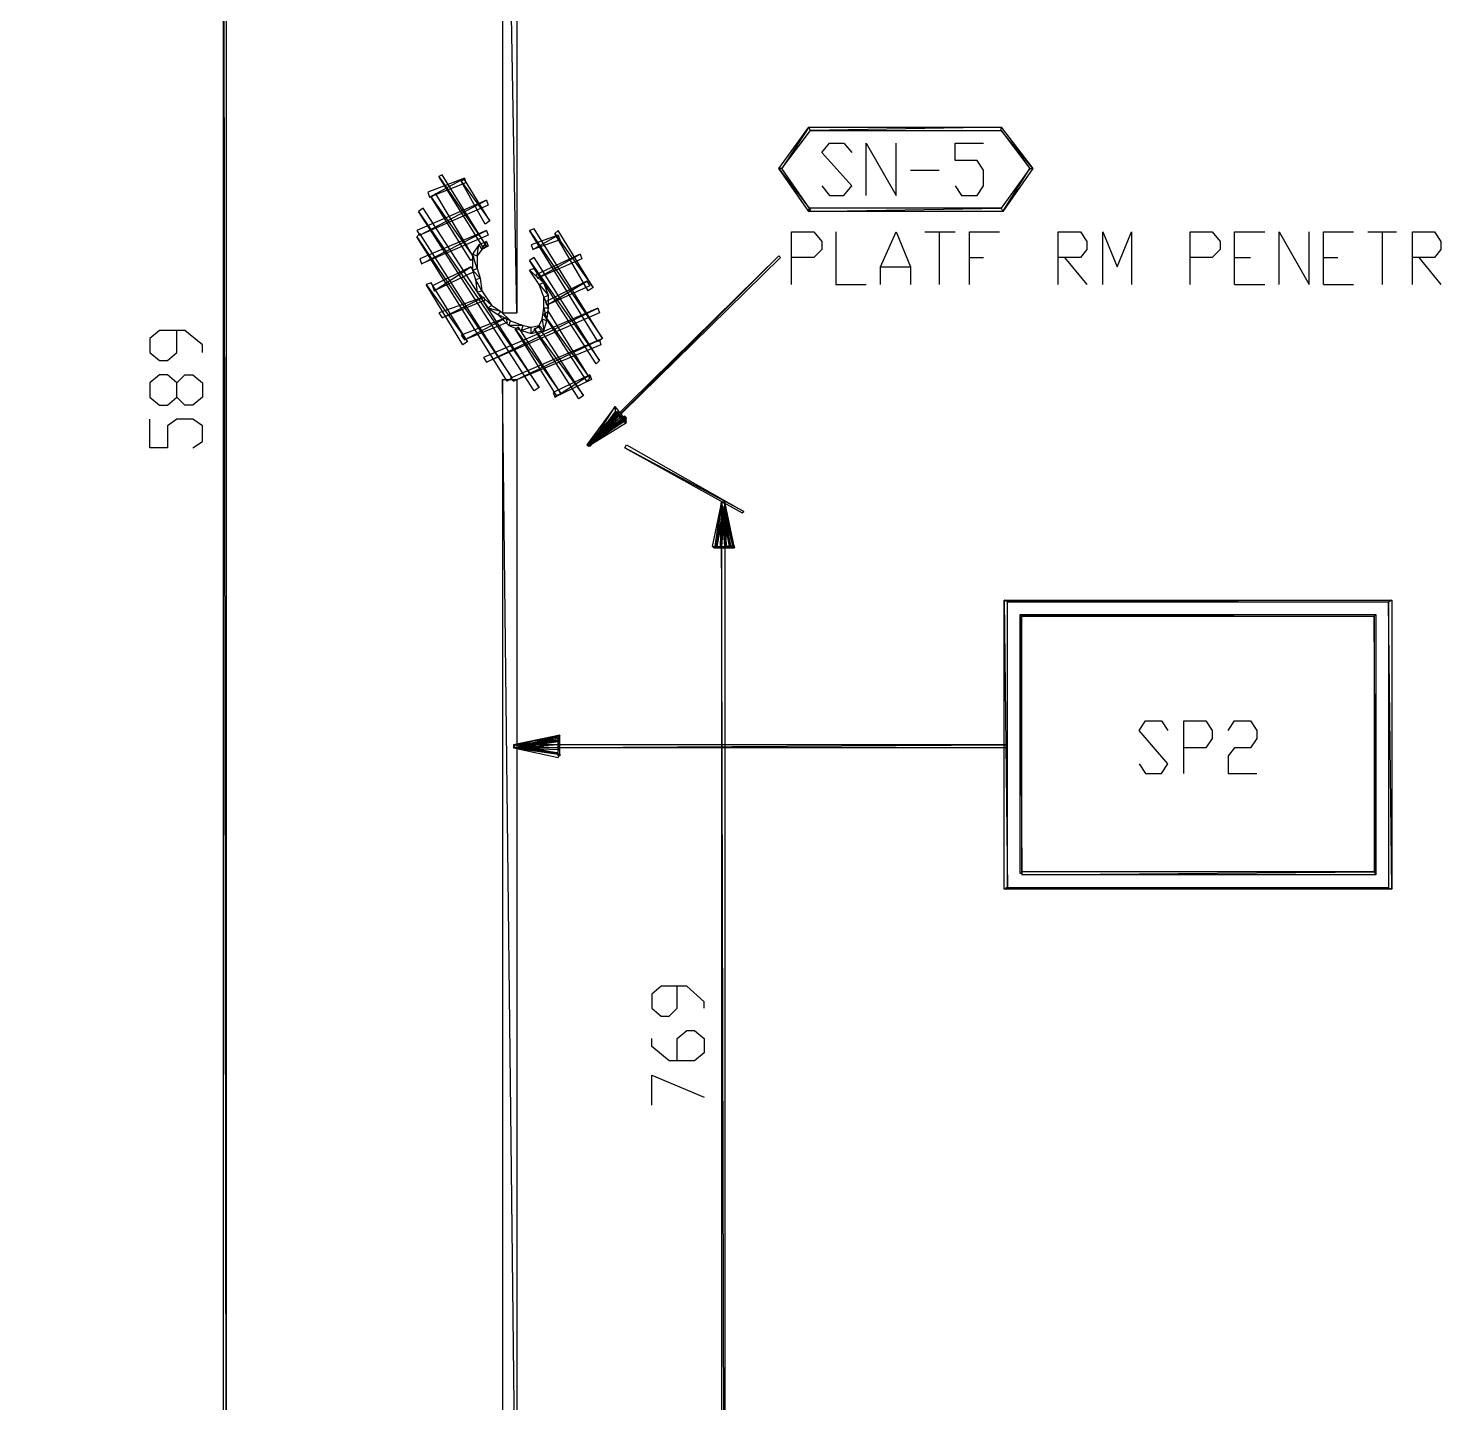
# Model space of a CAD drawing. Header units: millimetres. Extents: x 0 to 818, y 0 to 746.
# Drawn here: x 294 to 401.7, y 279.2 to 383.1 of the extents above; entities that cross this region are included whole.
import ezdxf

# ---------------------------------------------------------------- set-up
doc = ezdxf.new("R2010")
doc.units = ezdxf.units.MM
doc.layers.add('DIAGRAM_IMAGE', color=7, linetype='Continuous')
doc.layers.add('DIAGRAM_VECTOR', color=4, linetype='Continuous')
picture_1 = doc.add_image_def('image1.png', size_in_pixel=(3409, 3109))

msp = doc.modelspace()

# ---------------------------------------------------------------- linework, layer by layer
at = {"layer": 'DIAGRAM_VECTOR'}
for p, q in [((308.92, 273.64), (308.68, 434.44)), ((308.68, 434.44), (308.68, 273.64)), ((308.92, 273.64), (308.68, 434.44)), ((308.92, 434.44), (308.92, 273.64)), ((330.88, 361.6), (329.8, 421.96)), ((329.8, 421.96), (329.8, 361.6)), ((330.88, 361.6), (329.8, 421.96)), ((330.88, 421.96), (330.88, 361.6)), ((350.68, 372.52), (352.96, 375.64)), ((352.96, 375.64), (350.92, 372.52)), ((352.96, 375.64), (350.92, 372.52)), ((350.92, 372.52), (353.08, 375.4)), ((353.08, 375.4), (352.96, 375.64)), ((352.96, 375.64), (367.48, 375.64)), ((353.08, 375.4), (352.96, 375.64)), ((367.48, 375.64), (353.08, 375.4)), ((367.48, 375.64), (353.08, 375.4)), ((353.08, 375.4), (367.48, 375.4)), ((367.48, 375.4), (367.48, 375.64)), ((367.48, 375.64), (369.88, 372.52)), ((367.48, 375.4), (367.48, 375.64)), ((369.88, 372.52), (367.48, 375.4)), ((367.48, 375.4), (369.64, 372.52)), ((369.88, 372.52), (367.48, 375.4)), ((353.92, 373.72), (354.52, 374.44)), ((354.52, 374.44), (355.6, 374.44)), ((355.6, 374.44), (356.2, 373.72)), ((357.28, 370.48), (357.28, 374.44)), ((357.28, 374.44), (359.56, 370.48)), ((359.56, 370.48), (359.56, 374.44)), ((364, 373.12), (364, 374.44)), ((364, 374.44), (366.16, 374.44)), ((356.2, 371.2), (353.92, 373.72)), ((365.68, 373.12), (364, 373.12)), ((366.16, 372.4), (365.68, 373.12)), ((326.92, 371.8), (324.16, 370.72)), ((324.28, 370.36), (326.92, 371.8)), ((324.28, 370.36), (326.92, 371.8)), ((325.24, 372.04), (325, 371.92)), ((325, 371.92), (328.6, 366.64)), ((325, 371.92), (328.6, 366.64)), ((328.36, 366.52), (325, 371.92)), ((328.6, 366.64), (325.24, 372.04)), ((326.92, 371.8), (327.04, 371.44)), ((350.92, 372.52), (350.68, 372.52)), ((350.92, 372.52), (350.68, 372.52)), ((350.68, 372.52), (353.08, 369.4)), ((350.68, 372.52), (353.08, 369.4)), ((352.96, 369.28), (350.68, 372.52)), ((353.08, 369.4), (350.92, 372.52)), ((360.64, 372.4), (362.8, 372.4)), ((366.16, 371.2), (366.16, 372.4)), ((369.64, 372.52), (367.48, 369.52)), ((367.6, 369.28), (369.64, 372.52)), ((367.6, 369.28), (369.64, 372.52)), ((369.88, 372.52), (367.6, 369.28)), ((369.64, 372.52), (369.88, 372.52)), ((369.64, 372.52), (369.88, 372.52)), ((324.16, 370.72), (324.28, 370.36)), ((327.04, 371.44), (324.28, 370.36)), ((326.92, 371.68), (326.68, 371.56)), ((326.68, 371.56), (328.84, 368.56)), ((326.68, 371.56), (328.84, 368.56)), ((328.48, 368.32), (326.68, 371.56)), ((328.84, 368.56), (326.92, 371.68)), ((353.92, 371.2), (354.52, 370.48)), ((355.6, 370.48), (356.2, 371.2)), ((364, 371.2), (364.48, 370.48)), ((365.68, 370.48), (366.16, 371.2)), ((328.6, 370.12), (323.32, 367.84)), ((323.56, 367.48), (328.6, 370.12)), ((323.56, 367.48), (328.6, 370.12)), ((328.72, 369.76), (323.56, 367.48)), ((324.76, 370.6), (324.4, 370.36)), ((324.4, 370.36), (327.64, 365.8)), ((324.4, 370.36), (327.64, 365.8)), ((327.4, 365.56), (324.4, 370.36)), ((327.64, 365.8), (324.76, 370.6)), ((328.6, 370.12), (328.72, 369.76)), ((354.52, 370.48), (355.6, 370.48)), ((364.48, 370.48), (365.68, 370.48)), ((323.8, 369.52), (323.44, 369.28)), ((323.44, 369.28), (332.56, 355.96)), ((323.44, 369.28), (332.56, 355.96)), ((332.2, 355.72), (323.44, 369.28)), ((332.56, 355.96), (323.8, 369.52)), ((328.84, 368.56), (328.48, 368.32)), ((352.96, 369.52), (352.96, 369.28)), ((352.96, 369.28), (367.48, 369.52)), ((367.48, 369.52), (352.96, 369.52)), ((352.96, 369.28), (367.48, 369.52)), ((353.08, 369.4), (352.96, 369.28)), ((367.6, 369.28), (352.96, 369.28)), ((367.48, 369.52), (367.6, 369.28)), ((367.48, 369.52), (367.6, 369.28)), ((323.32, 367.84), (323.56, 367.48)), ((323.56, 367.6), (323.32, 367.36)), ((328.6, 367.84), (323.56, 365.68)), ((330.52, 356.68), (323.56, 367.6)), ((323.68, 365.32), (328.6, 367.84)), ((323.68, 365.32), (328.6, 367.84)), ((328.72, 367.48), (323.68, 365.32)), ((328.6, 367.84), (328.72, 367.48)), ((332.2, 367.96), (331.84, 367.84)), ((331.84, 367.84), (337.36, 359.68)), ((331.84, 367.84), (337.36, 359.68)), ((337, 359.44), (331.84, 367.84)), ((334, 367.48), (331.96, 366.76)), ((332.08, 366.4), (334, 367.48)), ((332.08, 366.4), (334, 367.48)), ((337.36, 359.68), (332.2, 367.96)), ((334, 367.84), (333.76, 367.6)), ((333.76, 367.6), (336.64, 363.52)), ((333.76, 367.6), (336.64, 363.52)), ((336.28, 363.28), (333.76, 367.6)), ((336.64, 363.52), (334, 367.84)), ((334, 367.48), (334.12, 367.12)), ((351.64, 363.76), (351.64, 367.72)), ((351.64, 367.72), (353.32, 367.72)), ((353.32, 367.72), (353.92, 367)), ((355, 367.72), (355, 363.76)), ((358.36, 365.08), (359.56, 367.72)), ((359.56, 367.72), (360.64, 365.08)), ((361.72, 367.72), (364, 367.72)), ((362.8, 367.72), (362.8, 363.76)), ((365.08, 363.76), (365.08, 367.72)), ((365.08, 367.72), (367.36, 367.72)), ((371.8, 363.76), (371.8, 367.72)), ((371.8, 367.72), (373.48, 367.72)), ((373.48, 367.72), (373.96, 367)), ((375.16, 363.76), (375.16, 367.72)), ((375.16, 367.72), (376.24, 365.08)), ((376.24, 365.08), (377.32, 367.72)), ((377.32, 367.72), (377.32, 363.76)), ((381.76, 363.76), (381.76, 367.72)), ((381.76, 367.72), (383.44, 367.72)), ((383.44, 367.72), (384.04, 367)), ((385.12, 363.76), (385.12, 367.72)), ((385.12, 367.72), (387.4, 367.72)), ((388.48, 363.76), (388.48, 367.72)), ((388.48, 367.72), (390.76, 363.76)), ((390.76, 363.76), (390.76, 367.72)), ((391.84, 363.76), (391.84, 367.72)), ((391.84, 367.72), (394.12, 367.72)), ((395.2, 367.72), (397.36, 367.72)), ((396.28, 367.72), (396.28, 363.76)), ((398.56, 363.76), (398.56, 367.72)), ((398.56, 367.72), (400.24, 367.72)), ((400.24, 367.72), (400.72, 367)), ((323.32, 367.36), (330.52, 356.68)), ((323.32, 367.36), (330.52, 356.68)), ((330.16, 356.44), (323.32, 367.36)), ((328, 366.76), (327.52, 366.04)), ((327.88, 365.92), (328, 366.76)), ((327.88, 365.92), (328, 366.76)), ((328.24, 366.4), (327.88, 365.92)), ((328.6, 367), (328, 366.76)), ((328, 366.76), (328.24, 366.4)), ((328, 366.76), (328.24, 366.4)), ((328.24, 366.4), (328.6, 367)), ((328.24, 366.4), (328.6, 367)), ((328.72, 366.64), (328.24, 366.4)), ((328.6, 366.64), (328.36, 366.52)), ((328.6, 367), (328.72, 366.64)), ((328.6, 366.76), (328.6, 366.76)), ((331.96, 366.76), (332.08, 366.4)), ((334.12, 367.12), (332.08, 366.4)), ((353.92, 366.4), (353.32, 365.8)), ((353.92, 367), (353.92, 366.4)), ((373.96, 366.4), (373.48, 365.8)), ((373.96, 367), (373.96, 366.4)), ((384.04, 366.4), (383.44, 365.8)), ((384.04, 367), (384.04, 366.4)), ((400.72, 366.4), (400.24, 365.8)), ((400.72, 367), (400.72, 366.4)), ((323.56, 365.68), (323.68, 365.32)), ((327.64, 365.8), (327.4, 365.56)), ((327.88, 364.96), (327.52, 366.04)), ((327.52, 366.04), (327.52, 364.84)), ((327.88, 364.96), (327.52, 366.04)), ((327.52, 366.04), (327.88, 365.92)), ((327.52, 366.04), (327.88, 365.92)), ((327.88, 365.92), (327.88, 364.96)), ((332.2, 365.8), (331.84, 365.56)), ((331.84, 365.56), (337.12, 358)), ((331.84, 365.56), (337.12, 358)), ((336.88, 357.76), (331.84, 365.56)), ((337.12, 358), (332.2, 365.8)), ((335.68, 366.04), (332.32, 364.48)), ((332.44, 364.24), (335.68, 366.04)), ((332.44, 364.24), (335.68, 366.04)), ((335.8, 365.68), (332.44, 364.24)), ((335.68, 366.04), (335.8, 365.68)), ((350.68, 365.92), (336.16, 351.64)), ((336.28, 351.52), (350.68, 365.92)), ((336.28, 351.52), (350.68, 365.92)), ((350.8, 365.8), (336.28, 351.52)), ((350.68, 365.92), (350.8, 365.8)), ((353.32, 365.8), (351.64, 365.8)), ((365.08, 365.8), (366.16, 365.8)), ((373.48, 365.8), (371.8, 365.8)), ((372.28, 365.8), (373.96, 363.76)), ((383.44, 365.8), (381.76, 365.8)), ((385.12, 365.8), (386.32, 365.8)), ((391.84, 365.8), (392.92, 365.8)), ((400.24, 365.8), (398.56, 365.8)), ((399.04, 365.8), (400.72, 363.76)), ((327.4, 365.08), (324.52, 363.64)), ((324.64, 363.28), (327.4, 365.08)), ((324.64, 363.28), (327.4, 365.08)), ((327.64, 364.72), (324.64, 363.28)), ((327.4, 365.08), (327.64, 364.72)), ((327.52, 364.84), (327.88, 364.96)), ((327.52, 364.84), (327.88, 364.96)), ((328.12, 364.24), (327.52, 364.84)), ((327.52, 364.84), (327.76, 364.12)), ((328.12, 364.24), (327.52, 364.84)), ((327.76, 364.12), (328.12, 364.24)), ((327.76, 364.12), (328.12, 364.24)), ((327.88, 364.96), (328.12, 364.24)), ((328.12, 364.24), (328.24, 363.28)), ((332.2, 364.96), (331.84, 364.84)), ((331.84, 364.84), (332.92, 363.88)), ((331.84, 364.84), (332.92, 363.88)), ((332.56, 363.76), (331.84, 364.84)), ((332.92, 363.88), (332.2, 364.96)), ((332.32, 364.48), (332.44, 364.24)), ((358.36, 363.76), (358.36, 365.08)), ((358.36, 365.08), (360.64, 365.08)), ((360.64, 365.08), (360.64, 363.76)), ((324.4, 363.88), (324.04, 363.76)), ((324.04, 363.76), (327.16, 359.44)), ((324.04, 363.76), (327.16, 359.44)), ((326.8, 359.2), (324.04, 363.76)), ((327.16, 359.44), (324.4, 363.88)), ((324.52, 363.64), (324.64, 363.28)), ((328.24, 363.28), (327.76, 364.12)), ((327.76, 364.12), (327.88, 363.16)), ((328.24, 363.28), (327.76, 364.12)), ((327.88, 363.16), (328.24, 363.28)), ((327.88, 363.16), (328.24, 363.28)), ((328.96, 362.2), (327.88, 363.16)), ((327.88, 363.16), (328.72, 361.96)), ((328.96, 362.2), (327.88, 363.16)), ((328.24, 363.28), (328.96, 362.2)), ((332.92, 363.88), (332.56, 363.76)), ((332.92, 363.88), (332.56, 363.76)), ((332.56, 363.76), (333.28, 362.92)), ((332.56, 363.76), (333.28, 362.92)), ((332.92, 362.8), (332.56, 363.76)), ((333.28, 362.92), (332.92, 363.88)), ((336.16, 364), (333.04, 362.44)), ((333.16, 362.2), (336.16, 364)), ((333.16, 362.2), (336.16, 364)), ((336.4, 363.64), (333.16, 362.2)), ((336.16, 364), (336.4, 363.64)), ((336.64, 363.52), (336.28, 363.28)), ((355, 363.76), (357.28, 363.76)), ((385.12, 363.76), (387.4, 363.76)), ((391.84, 363.76), (394.12, 363.76)), ((328.36, 362.8), (325, 361.6)), ((325.24, 361.24), (328.36, 362.8)), ((325.24, 361.24), (328.36, 362.8)), ((328.48, 362.56), (325.24, 361.24)), ((328.36, 362.8), (328.48, 362.56)), ((328.72, 361.96), (328.96, 362.2)), ((328.72, 361.96), (328.96, 362.2)), ((328.96, 362.2), (329.68, 361.72)), ((333.28, 362.92), (332.92, 362.8)), ((333.28, 362.92), (332.92, 362.8)), ((332.92, 362.8), (333.28, 361.96)), ((332.92, 362.8), (333.28, 361.96)), ((332.92, 361.96), (332.92, 362.8)), ((333.04, 362.44), (333.16, 362.2)), ((333.28, 361.96), (333.28, 362.92)), ((325, 361.6), (325.24, 361.24)), ((330.04, 361.24), (326.68, 359.92)), ((326.92, 359.56), (330.04, 361.24)), ((326.92, 359.56), (330.04, 361.24)), ((337, 361.96), (328.36, 358.24)), ((328.6, 357.88), (337, 361.96)), ((328.6, 357.88), (337, 361.96)), ((337.12, 361.6), (328.6, 357.88)), ((329.68, 361.72), (328.72, 361.96)), ((328.72, 361.96), (329.44, 361.48)), ((329.68, 361.72), (328.72, 361.96)), ((329.44, 361.48), (329.68, 361.72)), ((329.44, 361.48), (329.68, 361.72)), ((330.4, 361), (329.44, 361.48)), ((329.44, 361.48), (330.28, 360.64)), ((330.4, 361), (329.44, 361.48)), ((329.68, 361.72), (330.4, 361)), ((329.8, 361.6), (330.88, 361.6)), ((330.04, 361.24), (330.16, 360.88)), ((330.28, 360.64), (330.4, 361)), ((330.28, 360.64), (330.4, 361)), ((330.4, 361), (331.36, 360.64)), ((332.56, 360.64), (332.8, 361.12)), ((332.8, 361.12), (332.92, 361.96)), ((333.16, 361), (332.8, 361.12)), ((333.16, 361), (332.8, 361.12)), ((332.8, 361.12), (332.92, 360.28)), ((332.8, 361.12), (332.92, 360.28)), ((333.28, 361.96), (332.92, 361.96)), ((333.28, 361.96), (332.92, 361.96)), ((332.92, 361.96), (333.16, 361)), ((332.92, 361.96), (333.16, 361)), ((333.28, 361.72), (332.92, 361.48)), ((332.92, 361.48), (336.4, 356.68)), ((332.92, 361.48), (336.4, 356.68)), ((336.16, 356.44), (332.92, 361.48)), ((332.92, 360.28), (333.16, 361)), ((333.16, 361), (333.28, 361.96)), ((336.4, 356.68), (333.28, 361.72)), ((337, 361.96), (337.12, 361.6)), ((303.88, 360.28), (303.16, 359.68)), ((305.8, 360.28), (303.88, 360.28)), ((305.2, 358.6), (305.2, 360.28)), ((307.12, 359.2), (305.8, 360.28)), ((326.68, 359.92), (326.92, 359.56)), ((330.16, 360.88), (326.92, 359.56)), ((331.36, 360.64), (330.28, 360.64)), ((330.28, 360.64), (331.24, 360.28)), ((331.36, 360.64), (330.28, 360.64)), ((331, 360.52), (330.76, 360.4)), ((330.76, 360.4), (334.24, 355.48)), ((330.76, 360.4), (334.24, 355.48)), ((333.88, 355.36), (330.76, 360.4)), ((334.24, 355.48), (331, 360.52)), ((331.24, 360.28), (331.36, 360.64)), ((331.24, 360.28), (331.36, 360.64)), ((331.96, 360.52), (331.24, 360.28)), ((331.96, 360.52), (331.24, 360.28)), ((331.24, 360.28), (331.96, 360.04)), ((331.36, 360.64), (331.96, 360.52)), ((332.56, 360.64), (331.96, 360.04)), ((332.56, 360.64), (331.96, 360.04)), ((331.96, 360.52), (332.56, 360.64)), ((331.96, 360.04), (331.96, 360.52)), ((331.96, 360.04), (331.96, 360.52)), ((331.96, 360.04), (332.92, 360.28)), ((332.56, 360.52), (332.2, 360.4)), ((332.2, 360.4), (335.92, 355.36)), ((332.2, 360.4), (335.92, 355.36)), ((335.56, 355.12), (332.2, 360.4)), ((332.92, 360.28), (332.56, 360.64)), ((332.92, 360.28), (332.56, 360.64)), ((335.92, 355.36), (332.56, 360.52)), ((303.16, 359.68), (303.16, 358.6)), ((307.12, 358.6), (307.12, 359.2)), ((327.16, 359.44), (326.8, 359.2)), ((337.12, 359.56), (330.4, 356.68)), ((330.64, 356.44), (337.12, 359.56)), ((330.64, 356.44), (337.12, 359.56)), ((337.24, 359.2), (330.64, 356.44)), ((337.36, 359.68), (337, 359.44)), ((337.12, 359.56), (337.24, 359.2)), ((303.16, 358.6), (303.88, 358)), ((303.88, 358), (304.48, 358)), ((304.48, 358), (305.2, 358.6)), ((328.36, 358.24), (328.6, 357.88)), ((337.12, 358), (336.88, 357.76)), ((303.88, 356.92), (303.16, 356.32)), ((304.48, 356.92), (303.88, 356.92)), ((305.2, 356.32), (304.48, 356.92)), ((305.2, 356.32), (305.8, 356.92)), ((305.8, 356.92), (306.4, 356.92)), ((306.4, 356.92), (307.12, 356.32)), ((336.4, 356.92), (333.64, 355.6)), ((333.76, 355.24), (336.4, 356.92)), ((333.76, 355.24), (336.4, 356.92)), ((336.4, 356.92), (336.52, 356.56)), ((303.16, 356.32), (303.16, 355.24)), ((305.2, 355.24), (305.2, 356.32)), ((307.12, 356.32), (307.12, 355.24)), ((330.88, 261.28), (329.8, 356.56)), ((329.8, 356.56), (329.8, 261.28)), ((330.88, 261.28), (329.8, 356.56)), ((329.8, 356.56), (330.88, 356.56)), ((330.52, 356.68), (330.16, 356.44)), ((330.4, 356.68), (330.64, 356.44)), ((330.88, 356.56), (330.88, 261.28)), ((332.56, 355.96), (332.2, 355.72)), ((336.52, 356.56), (333.76, 355.24)), ((336.4, 356.68), (336.16, 356.44)), ((303.16, 355.24), (303.88, 354.64)), ((303.88, 354.64), (304.48, 354.64)), ((304.48, 354.64), (305.2, 355.24)), ((305.8, 354.64), (305.2, 355.24)), ((306.4, 354.64), (305.8, 354.64)), ((307.12, 355.24), (306.4, 354.64)), ((333.64, 355.6), (333.76, 355.24)), ((334.24, 355.48), (333.88, 355.36)), ((335.92, 355.36), (335.56, 355.12)), ((303.16, 351.4), (303.16, 353.56)), ((305.2, 353.56), (304.48, 353.08)), ((306.4, 353.56), (305.2, 353.56)), ((307.12, 353.08), (306.4, 353.56)), ((338.32, 354.52), (336.16, 351.64)), ((338.44, 354.16), (336.16, 351.64)), ((338.44, 354.16), (336.16, 351.64)), ((338.44, 354.04), (336.16, 351.64)), ((336.16, 351.64), (339.04, 353.8)), ((336.16, 351.64), (338.8, 353.8)), ((336.16, 351.64), (339.04, 353.68)), ((339.04, 353.8), (336.28, 351.52)), ((339.04, 353.8), (336.28, 351.52)), ((338.8, 353.8), (336.28, 351.52)), ((338.8, 353.8), (336.28, 351.52)), ((339.04, 353.68), (336.28, 351.52)), ((339.04, 353.68), (336.28, 351.52)), ((336.28, 351.52), (339.16, 353.68)), ((336.28, 351.52), (338.92, 353.68)), ((336.28, 351.52), (339.16, 353.56)), ((336.4, 351.52), (338.32, 354.52)), ((336.4, 351.52), (338.32, 354.52)), ((338.32, 354.16), (336.4, 351.52)), ((336.4, 351.52), (338.44, 354.16)), ((336.4, 351.52), (338.44, 354.16)), ((336.4, 351.52), (338.44, 354.16)), ((336.4, 351.52), (338.44, 354.16)), ((338.56, 354.04), (336.4, 351.52)), ((338.56, 354.04), (336.4, 351.52)), ((336.4, 351.52), (338.44, 354.04)), ((336.4, 351.52), (338.44, 354.04)), ((338.56, 353.92), (336.4, 351.52)), ((338.32, 354.52), (338.32, 354.16)), ((338.32, 354.52), (338.32, 354.16)), ((339.16, 353.44), (338.32, 354.52)), ((338.32, 354.16), (339.16, 353.44)), ((338.32, 354.16), (339.16, 353.44)), ((339.04, 353.32), (338.32, 354.16)), ((338.44, 354.16), (338.56, 354.04)), ((338.44, 354.16), (338.56, 354.04)), ((338.44, 354.04), (338.56, 353.92)), ((338.92, 353.68), (338.8, 353.8)), ((339.16, 353.68), (339.04, 353.8)), ((339.16, 353.56), (339.04, 353.68)), ((304.48, 353.08), (304.48, 351.4)), ((307.12, 351.88), (307.12, 353.08)), ((339.04, 353.44), (336.28, 351.52)), ((339.04, 353.44), (336.28, 351.52)), ((336.28, 351.64), (339.04, 353.44)), ((336.28, 351.52), (339.16, 353.32)), ((339.16, 353.32), (339.04, 353.44)), ((339.16, 353.44), (339.04, 353.32)), ((304.48, 351.4), (303.16, 351.4)), ((306.4, 351.4), (307.12, 351.88)), ((336.16, 351.64), (336.4, 351.52)), ((336.28, 351.52), (336.16, 351.64)), ((336.16, 351.64), (336.4, 351.52)), ((336.28, 351.52), (336.16, 351.64)), ((336.16, 351.64), (336.4, 351.52)), ((336.28, 351.52), (336.16, 351.64)), ((336.16, 351.64), (336.4, 351.52)), ((336.16, 351.64), (336.28, 351.52)), ((336.28, 351.52), (336.28, 351.64)), ((339.04, 351.4), (339.16, 351.64)), ((348.04, 346.6), (339.04, 351.4)), ((339.04, 351.4), (347.92, 346.48)), ((348.04, 346.6), (339.04, 351.4)), ((339.16, 351.64), (348.04, 346.6)), ((346.36, 347.32), (345.64, 343.96)), ((345.88, 343.96), (346.36, 347.32)), ((345.88, 343.96), (346.36, 347.32)), ((346.36, 347.32), (345.88, 343.96)), ((346.6, 347.2), (345.88, 343.96)), ((346, 343.96), (346.36, 347.32)), ((346, 343.96), (346.36, 347.32)), ((346.6, 347.2), (346, 343.96)), ((346.36, 347.32), (346.24, 343.96)), ((346.36, 347.32), (346.24, 343.96)), ((346.36, 347.32), (346.6, 347.2)), ((346.6, 347.32), (346.36, 347.2)), ((346.36, 347.32), (346.6, 347.2)), ((346.6, 347.32), (346.36, 347.2)), ((346.36, 343.96), (346.36, 347.32)), ((346.36, 343.96), (346.36, 347.32)), ((346.36, 347.32), (346.6, 347.2)), ((346.6, 347.32), (346.36, 347.2)), ((346.36, 343.96), (346.36, 347.32)), ((346.36, 343.96), (346.36, 347.32)), ((346.36, 347.32), (346.6, 347.2)), ((346.6, 347.32), (346.36, 347.2)), ((346.6, 239.44), (346.36, 347.32)), ((346.36, 347.32), (346.36, 239.44)), ((346.6, 239.44), (346.36, 347.32)), ((346.36, 347.32), (346.6, 347.32)), ((346.36, 347.2), (347.32, 343.84)), ((346.36, 347.2), (347.32, 343.84)), ((347.08, 343.96), (346.36, 347.2)), ((346.36, 347.2), (347.2, 343.96)), ((346.36, 347.2), (347.2, 343.96)), ((346.96, 343.96), (346.36, 347.2)), ((346.6, 347.2), (346.36, 343.96)), ((346.36, 347.2), (346.96, 343.96)), ((346.36, 347.2), (346.96, 343.96)), ((346.72, 343.96), (346.36, 347.2)), ((346.6, 347.2), (346.36, 343.96)), ((346.36, 347.2), (346.72, 343.96)), ((346.36, 347.2), (346.72, 343.96)), ((346.6, 343.96), (346.36, 347.2)), ((347.32, 343.84), (346.6, 347.32)), ((347.2, 343.96), (346.6, 347.32)), ((346.96, 343.96), (346.6, 347.32)), ((346.72, 343.96), (346.6, 347.32)), ((346.6, 347.32), (346.6, 239.44)), ((347.92, 346.48), (348.04, 346.6)), ((345.64, 343.96), (345.88, 343.96)), ((347.08, 343.96), (345.76, 343.84)), ((347.08, 343.96), (345.76, 343.84)), ((345.76, 343.84), (345.76, 343.96)), ((345.76, 343.96), (347.08, 343.96)), ((345.76, 343.84), (347.32, 343.84)), ((345.88, 343.96), (346, 343.96)), ((346.24, 343.96), (346.36, 343.96)), ((346.24, 343.96), (346.36, 343.96)), ((346.72, 343.96), (346.6, 343.96)), ((346.96, 343.96), (346.72, 343.96)), ((347.2, 343.96), (346.96, 343.96)), ((347.32, 343.84), (347.08, 343.96)), ((347.32, 343.84), (347.08, 343.96)), ((367.96, 339.76), (367.72, 339.88)), ((367.72, 339.88), (397, 339.88)), ((367.96, 339.76), (367.72, 339.88)), ((367.72, 339.88), (367.96, 318.04)), ((367.72, 339.88), (367.96, 318.04)), ((367.72, 318.04), (367.72, 339.88)), ((397, 339.88), (367.96, 339.76)), ((397, 339.88), (367.96, 339.76)), ((367.96, 339.76), (396.76, 339.76)), ((367.96, 318.04), (367.96, 339.76)), ((396.76, 339.76), (397, 339.88)), ((396.76, 339.76), (397, 339.88)), ((397, 318.04), (396.76, 339.76)), ((396.76, 339.76), (396.76, 318.16)), ((397, 318.04), (396.76, 339.76)), ((397, 339.88), (397, 318.04)), ((369.04, 338.68), (368.92, 338.8)), ((368.92, 338.8), (395.8, 338.8)), ((369.04, 338.68), (368.92, 338.8)), ((368.92, 338.8), (369.04, 319.24)), ((368.92, 338.8), (369.04, 319.24)), ((368.92, 319.24), (368.92, 338.8)), ((395.8, 338.8), (369.04, 338.68)), ((395.8, 338.8), (369.04, 338.68)), ((369.04, 338.68), (395.68, 338.68)), ((369.04, 319.24), (369.04, 338.68)), ((395.68, 338.68), (395.8, 338.8)), ((395.68, 338.68), (395.8, 338.8)), ((395.8, 319.12), (395.68, 338.68)), ((395.68, 338.68), (395.68, 319.36)), ((395.8, 319.12), (395.68, 338.68)), ((395.8, 338.8), (395.8, 319.12)), ((377.92, 330.04), (378.4, 330.76)), ((380.08, 327.52), (377.92, 330.04)), ((378.4, 330.76), (379.6, 330.76)), ((379.6, 330.76), (380.08, 330.04)), ((381.28, 326.8), (381.28, 330.76)), ((381.28, 330.76), (382.96, 330.76)), ((382.96, 330.76), (383.44, 330.04)), ((383.44, 330.04), (383.44, 329.44)), ((384.64, 330.04), (385.12, 330.76)), ((385.12, 330.76), (386.32, 330.76)), ((386.32, 330.76), (386.8, 330.04)), ((386.8, 330.04), (386.8, 329.44)), ((334.12, 329.68), (330.64, 328.96)), ((334, 329.56), (330.64, 328.96)), ((334, 329.32), (330.64, 328.96)), ((334, 329.2), (330.64, 328.96)), ((330.64, 328.72), (330.76, 328.96)), ((330.64, 328.96), (330.76, 328.72)), ((330.64, 328.72), (330.76, 328.96)), ((330.64, 328.96), (330.76, 328.72)), ((330.64, 328.72), (330.76, 328.96)), ((330.64, 328.96), (330.76, 328.72)), ((330.64, 328.72), (330.76, 328.96)), ((330.64, 328.96), (330.76, 328.72)), ((330.64, 328.96), (330.64, 328.72)), ((330.64, 328.72), (367.84, 328.96)), ((367.84, 328.96), (330.64, 328.96)), ((330.64, 328.72), (367.84, 328.96)), ((334.12, 328.24), (330.64, 328.72)), ((330.64, 328.72), (334, 328)), ((334.12, 328.24), (330.64, 328.72)), ((334, 328.36), (330.64, 328.72)), ((330.64, 328.72), (334, 328.24)), ((334, 328.36), (330.64, 328.72)), ((334, 328.72), (330.64, 328.72)), ((330.64, 328.72), (334, 328.6)), ((334, 328.72), (330.64, 328.72)), ((334, 328.72), (330.64, 328.72)), ((330.64, 328.72), (334, 328.6)), ((334, 328.72), (330.64, 328.72)), ((367.84, 328.72), (330.64, 328.72)), ((330.76, 328.72), (334.12, 329.68)), ((330.76, 328.72), (334.12, 329.68)), ((330.76, 328.72), (334, 329.56)), ((330.76, 328.72), (334, 329.56)), ((334, 329.44), (330.76, 328.72)), ((334, 329.32), (330.76, 328.72)), ((330.76, 328.72), (334, 329.32)), ((330.76, 328.72), (334, 329.32)), ((334, 329.2), (330.76, 328.72)), ((330.76, 328.72), (334, 329.2)), ((330.76, 328.72), (334, 329.2)), ((330.76, 328.96), (334.12, 328.24)), ((330.76, 328.96), (334, 328.36)), ((330.76, 328.96), (334, 328.72)), ((330.76, 328.96), (334, 328.72)), ((334, 328.96), (330.76, 328.72)), ((334.12, 329.68), (334, 329.44)), ((334.12, 329.68), (334, 329.44)), ((334, 329.56), (334, 329.32)), ((334, 329.44), (334.12, 328.12)), ((334, 329.44), (334.12, 328.12)), ((334, 328.12), (334, 329.44)), ((334, 329.32), (334, 329.2)), ((334, 329.2), (334, 328.96)), ((334, 328.6), (334, 328.72)), ((334, 328.6), (334, 328.72)), ((334.12, 328.12), (334.12, 329.68)), ((367.84, 328.96), (367.84, 328.72)), ((382.96, 328.72), (381.28, 328.72)), ((383.44, 329.44), (382.96, 328.72)), ((385.12, 328.72), (384.64, 328.12)), ((386.32, 328.72), (385.12, 328.72)), ((386.8, 329.44), (386.32, 328.72)), ((334, 328.24), (334, 328.36)), ((334, 328), (334.12, 328.24)), ((334.12, 328.12), (334, 328.12)), ((384.64, 328.12), (384.64, 326.8)), ((377.92, 327.52), (378.4, 326.8)), ((378.4, 326.8), (379.6, 326.8)), ((379.6, 326.8), (380.08, 327.52)), ((384.64, 326.8), (386.8, 326.8)), ((369.04, 319.24), (368.92, 319.24)), ((369.04, 319.36), (369.04, 319.12)), ((369.04, 319.12), (395.68, 319.36)), ((395.68, 319.36), (369.04, 319.36)), ((369.04, 319.12), (395.68, 319.36)), ((395.8, 319.12), (369.04, 319.12)), ((395.68, 319.36), (395.8, 319.12)), ((395.68, 319.36), (395.8, 319.12)), ((367.96, 318.04), (367.72, 318.04)), ((367.84, 318.16), (367.84, 318.04)), ((367.84, 318.04), (396.76, 318.16)), ((396.76, 318.16), (367.84, 318.16)), ((367.84, 318.04), (396.76, 318.16)), ((397, 318.04), (367.84, 318.04)), ((396.76, 318.16), (397, 318.04)), ((396.76, 318.16), (397, 318.04)), ((341.8, 310.72), (341.08, 310.12)), ((343.72, 310.72), (341.8, 310.72)), ((343, 309.04), (343, 310.72)), ((345.04, 309.52), (343.72, 310.72)), ((341.08, 310.12), (341.08, 309.04)), ((345.04, 309.04), (345.04, 309.52)), ((341.08, 309.04), (341.8, 308.44)), ((341.8, 308.44), (342.4, 308.44)), ((342.4, 308.44), (343, 309.04)), ((343, 306.76), (343.72, 307.36)), ((343.72, 307.36), (344.32, 307.36)), ((344.32, 307.36), (345.04, 306.76)), ((341.08, 306.16), (341.08, 306.76)), ((342.4, 305.08), (341.08, 306.16)), ((343, 305.08), (343, 306.76)), ((345.04, 306.76), (345.04, 305.68)), ((344.32, 305.08), (342.4, 305.08)), ((345.04, 305.68), (344.32, 305.08)), ((341.08, 301.72), (341.08, 304)), ((341.08, 304), (345.04, 302.32))]:
    msp.add_line(p, q, dxfattribs=at)

# ---------------------------------------------------------------- pictures from other files: only their frames are drawn
at = {"layer": 'DIAGRAM_IMAGE'}
image = msp.add_image(picture_1, insert=(0, 0), size_in_units=(818, 746), dxfattribs=at)

doc.saveas('drawing.dxf')
